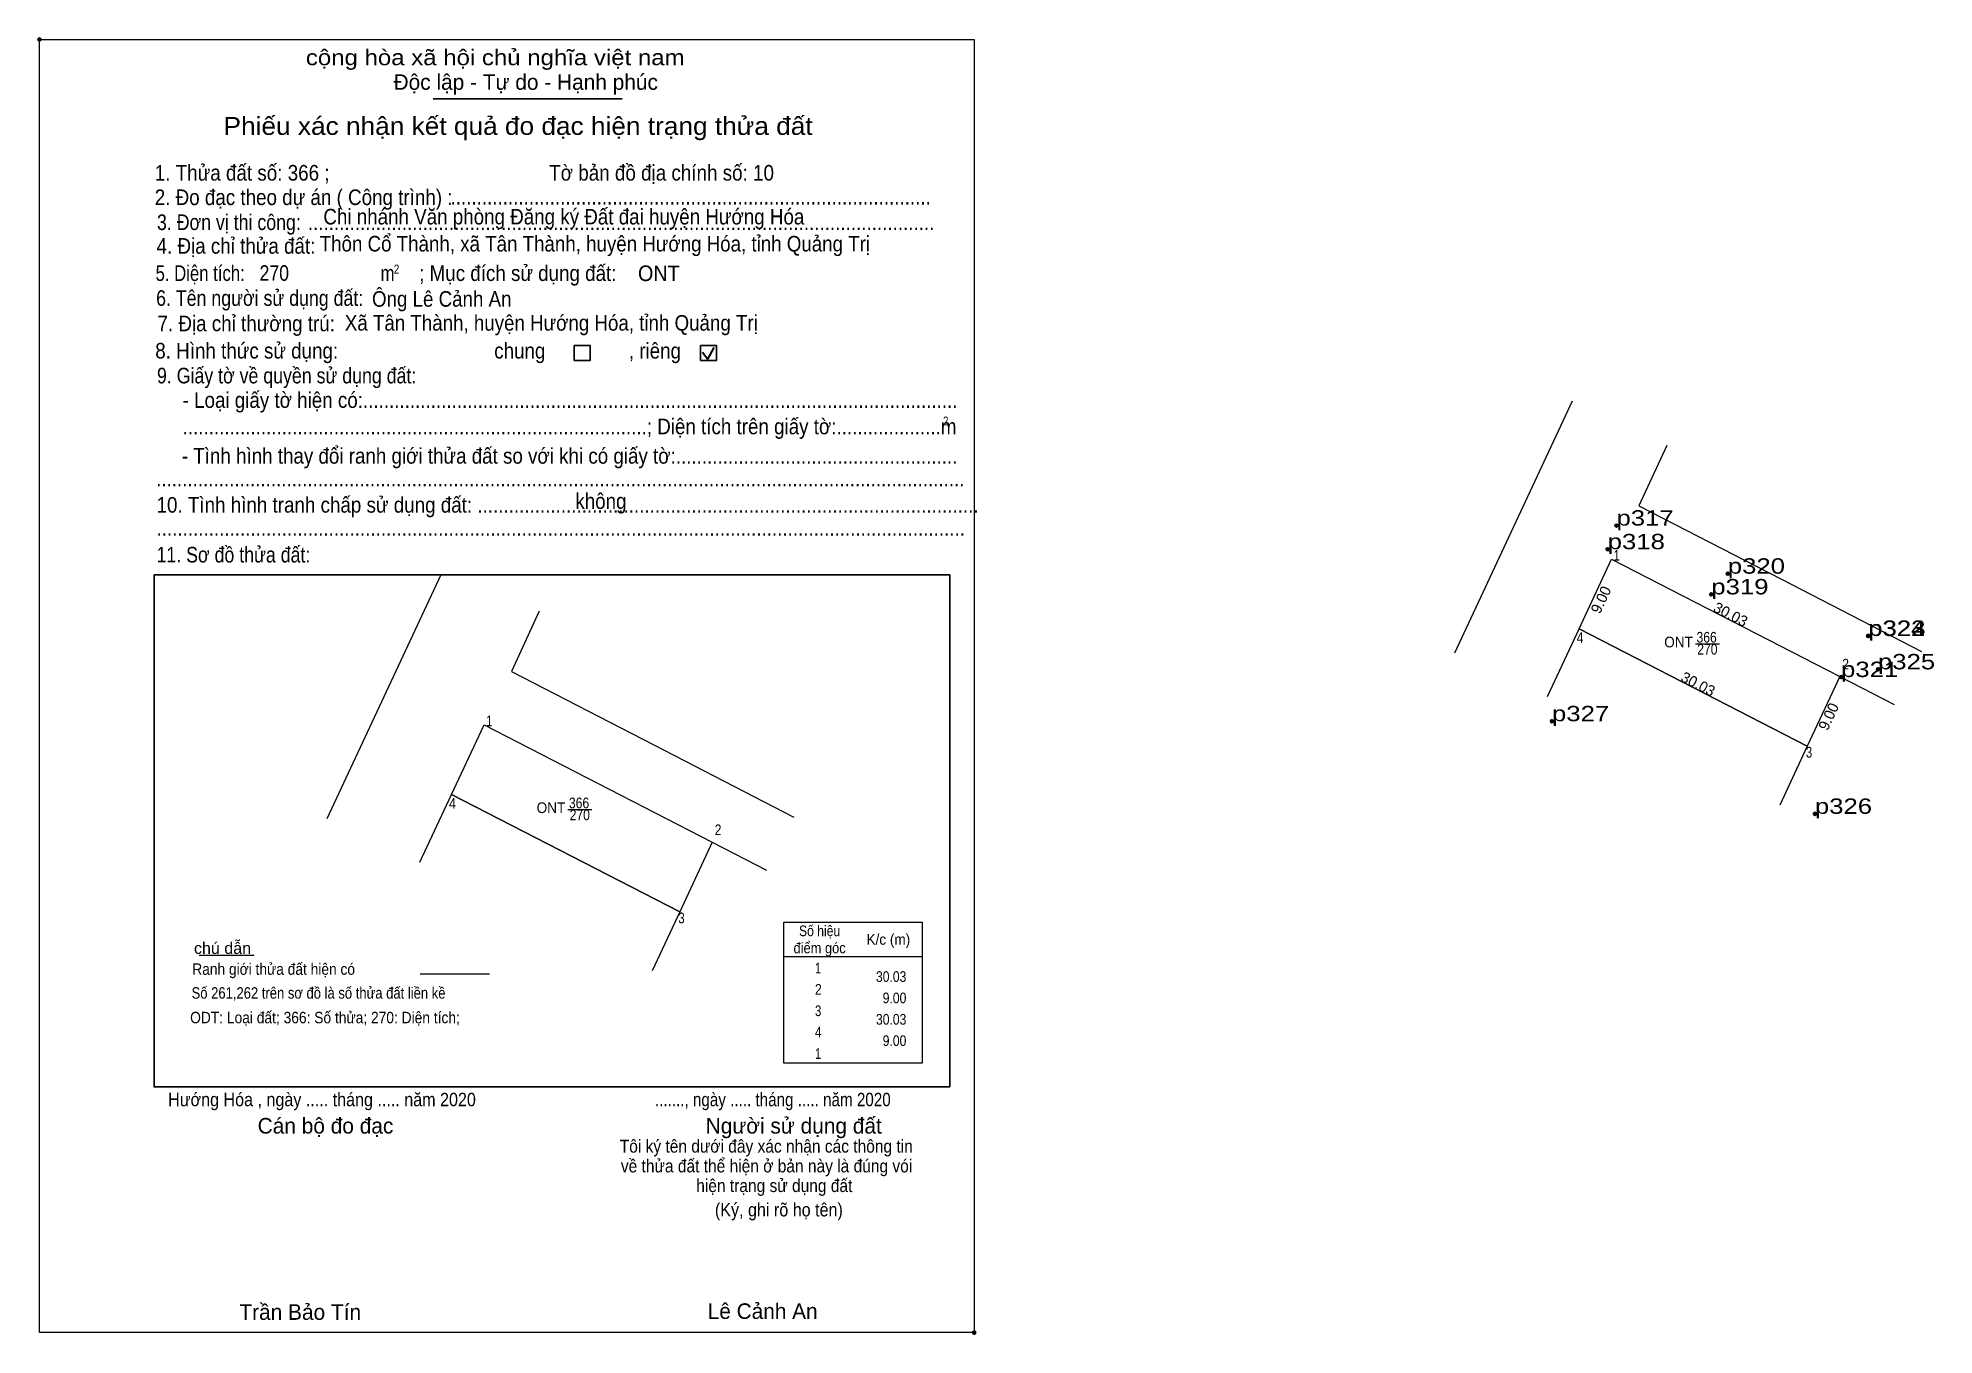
# Model space of a CAD drawing. Header units: metres. Extents: x 540036 to 540257, y 1836732 to 1836884.
import ezdxf
from ezdxf.enums import TextEntityAlignment as Align

# ---------------------------------------------------------------- set-up
doc = ezdxf.new("R2010")
doc.units = ezdxf.units.M
doc.header["$LTSCALE"] = 0.72
doc.header["$PDMODE"] = 32
doc.header["$PDSIZE"] = 0.36
for name, color, linetype, lineweight in [('1', 7, 'Continuous', 13), ('10', 7, 'Continuous', 13), ('13', 7, 'Continuous', 13), ('15', 7, 'Continuous', 13), ('17', 7, 'Continuous', 13), ('2', 7, 'Continuous', 25), ('6', 7, 'Continuous', 13), ('63', 7, 'Continuous', 13)]:
    doc.layers.add(name, color=color, linetype=linetype, lineweight=lineweight)
doc.layers.add('12', color=7, linetype='Continuous')
doc.layers.add('7', color=7, linetype='Continuous')

msp = doc.modelspace()

# ---------------------------------------------------------------- linework, layer by layer
at = {"layer": '1'}
for points in [[(540219.66, 1836822.74), (540246.36, 1836809), (540242.55, 1836800.85), (540215.85, 1836814.59)], [(540087.73, 1836803.36), (540114.43, 1836789.62), (540110.62, 1836781.47), (540083.92, 1836795.21)]]:
    msp.add_lwpolyline(points, close=True, dxfattribs=at)
at = {"layer": '10'}
for p, q in [((540215.03, 1836841.2), (540201.28, 1836811.73)), ((540082.68, 1836820.91), (540069.35, 1836792.35)), ((540215.85, 1836814.59), (540242.55, 1836800.85)), ((540246.36, 1836809), (540252.72, 1836805.73)), ((540083.92, 1836795.21), (540110.62, 1836781.47)), ((540114.43, 1836789.62), (540120.79, 1836786.35))]:
    msp.add_line(p, q, dxfattribs=at)
for points in [[(540226.11, 1836836.04), (540222.86, 1836828.96), (540239.53, 1836820.38), (540255.92, 1836811.94)], [(540094.18, 1836816.66), (540090.93, 1836809.58), (540107.6, 1836801), (540123.99, 1836792.56)]]:
    msp.add_lwpolyline(points, dxfattribs=at)
at = {"layer": '13'}
for p, q in [((540229.46, 1836812.81), (540232.28, 1836812.81)), ((540097.53, 1836793.43), (540100.35, 1836793.43))]:
    msp.add_line(p, q, dxfattribs=at)
at = {"layer": '15'}
for p, q in [((540212.16, 1836806.65), (540215.86, 1836814.58)), ((540242.55, 1836800.85), (540239.34, 1836793.97)), ((540080.23, 1836787.27), (540083.93, 1836795.2)), ((540110.62, 1836781.47), (540107.41, 1836774.59))]:
    msp.add_line(p, q, dxfattribs=at)
for points in [[(540215.85, 1836814.59), (540219.66, 1836822.74), (540246.36, 1836809), (540242.55, 1836800.85)], [(540083.92, 1836795.21), (540087.73, 1836803.36), (540114.43, 1836789.62), (540110.62, 1836781.47)]]:
    msp.add_lwpolyline(points, dxfattribs=at)
at = {"layer": '17'}
msp.add_line((540054.38, 1836776.4), (540060.83, 1836776.4), dxfattribs=at)
at = {"layer": '2'}
for p, q in [((540081.77, 1836876.58), (540103.89, 1836876.58)), ((540049.12, 1836820.91), (540142.22, 1836820.91)), ((540142.22, 1836820.91), (540142.22, 1836760.99))]:
    msp.add_line(p, q, dxfattribs=at)
at = {"layer": '2', "lineweight": 35}
for p, q in [((540113.9, 1836846.13), (540114.66, 1836847.48)), ((540113.28, 1836846.94), (540113.9, 1836846.13))]:
    msp.add_line(p, q, dxfattribs=at)
at = {"layer": '2', "lineweight": 13}
msp.add_lwpolyline([(540035.71, 1836883.52), (540145.07, 1836883.52), (540145.07, 1836732.26), (540035.71, 1836732.26)], close=True, dxfattribs=at)
at = {"layer": '2'}
for points in [[(540098.28, 1836847.72), (540100.16, 1836847.72), (540100.16, 1836845.97), (540098.28, 1836845.97)], [(540113.06, 1836847.72), (540114.94, 1836847.72), (540114.94, 1836845.97), (540113.06, 1836845.97)]]:
    msp.add_lwpolyline(points, close=True, dxfattribs=at)
msp.add_lwpolyline([(540142.22, 1836760.99), (540049.12, 1836760.99), (540049.12, 1836820.91)], dxfattribs=at)
for p in [(540035.71, 1836883.52), (540145.07, 1836732.26)]:
    msp.add_point(p, dxfattribs=at)
at = {"layer": '6'}
msp.add_line((540080.24, 1836774.22), (540088.38, 1836774.22), dxfattribs=at)
at = {"layer": '63'}
for points in [[(540131.2, 1836763.76), (540122.8, 1836763.76), (540122.8, 1836780.26), (540131.2, 1836780.26)], [(540131.2, 1836780.26), (540139, 1836780.26), (540139, 1836763.76), (540131.2, 1836763.76)], [(540122.8, 1836776.26), (540131.2, 1836776.26), (540139, 1836776.26)]]:
    msp.add_lwpolyline(points, dxfattribs=at)
at = {"layer": '7'}
for p in [(540220.23, 1836826.66), (540219.2, 1836823.89), (540233.25, 1836821.03), (540231.32, 1836818.61), (540249.67, 1836813.76), (540249.68, 1836813.74), (540249.69, 1836813.76), (540250.82, 1836809.84), (540246.5, 1836808.94), (540212.68, 1836803.77), (540243.44, 1836792.94)]:
    msp.add_point(p, dxfattribs=at)

# ---------------------------------------------------------------- texts
at = {"layer": '12', "width": 1.25}
for s, p in [('p317', (540220.23, 1836826.66)), ('p318', (540219.2, 1836823.89)), ('p320', (540233.25, 1836821.03)), ('p319', (540231.32, 1836818.61)), ('p322', (540249.67, 1836813.76)), ('p324', (540249.68, 1836813.74)), ('p323', (540249.69, 1836813.76)), ('p321', (540246.5, 1836808.94)), ('p325', (540250.82, 1836809.84)), ('p327', (540212.68, 1836803.77)), ('p326', (540243.44, 1836792.94))]:
    msp.add_text(s, height=1.8, dxfattribs=at).set_placement(p)
at = {"layer": '13'}
for s, width, p in [('366', 0.85, (540230.775, 1836812.97)), ('ONT', 0.95, (540227.49, 1836812.41)), ('270', 0.85, (540230.86, 1836811.57)), ('ONT', 0.95, (540095.56, 1836793.03)), ('366', 0.85, (540098.845, 1836793.59)), ('270', 0.85, (540098.93, 1836792.19))]:
    msp.add_text(s, height=1.25, dxfattribs=dict(at, width=width)).set_placement(p, align=Align.CENTER)
at = {"layer": '2'}
for s, height, width, p in [('cộng hòa xã hội chủ nghĩa việt nam', 1.825, 1.15, (540066.88, 1836880.51)), ('1. Thửa đất số: 366 ;                                          Tờ bản đồ địa chính số: 10', 1.83, 0.9, (540049.2, 1836867.01)), ('2. Đo đạc theo dự án ( Công trình) : ', 1.827, 0.9, (540049.2, 1836864.15)), ('3. Đơn vị thi công:', 1.827, 0.85, (540049.46, 1836861.23)), ('Chi nhánh Văn phòng Đăng ký Đất đai huyện Hướng Hóa', 1.825, 0.9, (540068.93, 1836861.88)), ('............................................................................................', 1.827, 0.9, (540083.8, 1836864.21)), ('........................................................................................................................', 1.827, 0.9, (540067.11, 1836861.23)), ('Thôn Cổ Thành, xã Tân Thành, huyện Hướng Hóa, tỉnh Quảng Trị', 1.82, 0.9, (540068.5, 1836858.72)), ('4. Địa chỉ thửa đất:', 1.827, 0.9, (540049.41, 1836858.46)), ('5. Diện tích:', 1.827, 0.8, (540049.3, 1836855.27)), ('270', 1.82, 0.85, (540061.46, 1836855.29)), ('m', 1.825, 0.8, (540075.62, 1836855.27)), ('2', 1.043, 0.8, (540077.18, 1836856.14)), ('; Mục đích sử dụng đất:', 1.825, 0.9, (540080.14, 1836855.27)), ('ONT', 1.82, 0.95, (540105.74, 1836855.26)), ('6. Tên người sử dụng đất:', 1.827, 0.85, (540049.36, 1836852.36)), ('Ông Lê Cảnh An', 1.82, 0.9, (540074.62, 1836852.26)), ('7. Địa chỉ thường trú:', 1.827, 0.9, (540049.52, 1836849.39)), ('Xã Tân Thành, huyện Hướng Hóa, tỉnh Quảng Trị', 1.82, 0.9, (540071.44, 1836849.46)), ('8. Hình thức sử dụng:', 1.827, 0.9, (540049.26, 1836846.2)), ('chung                , riêng', 1.825, 0.9, (540088.92, 1836846.2)), ('9. Giấy tờ về quyền sử dụng đất:', 1.827, 0.85, (540049.46, 1836843.29)), ('     - Loại giấy tờ hiện có:..................................................................................................................', 1.825, 0.9, (540049.41, 1836840.43)), ('     .........................................................................................; Diện tích trên giấy tờ:....................m', 1.825, 0.9, (540049.41, 1836837.34)), ('2', 1.043, 0.8, (540141.44, 1836838.37)), ('     - Tình hình thay đổi ranh giới thửa đất so với khi có giấy tờ:......................................................', 1.825, 0.9, (540049.31, 1836833.9)), ('...........................................................................................................................................................', 1.825, 0.9, (540049.36, 1836831.25)), ('10. Tình hình tranh chấp sử dụng đất: ................................................................................................', 1.827, 0.9, (540049.41, 1836828.17)), ('không', 1.825, 0.9, (540098.41, 1836828.61)), ('...........................................................................................................................................................', 1.825, 0.9, (540049.41, 1836825.47)), ('11. Sơ đồ thửa đất:', 1.827, 0.85, (540049.41, 1836822.34)), ('Hướng Hóa , ngày ..... tháng ..... năm 2020', 1.565, 0.9, (540050.77, 1836758.74)), ('......., ngày ..... tháng ..... năm 2020', 1.565, 0.85, (540107.72, 1836758.74)), ('(Ký, ghi rõ họ tên)', 1.565, 0.9, (540114.74, 1836745.85))]:
    msp.add_text(s, height=height, dxfattribs=dict(at, width=width)).set_placement(p)
for s, height, p in [('Độc lập - Tự do - Hạnh phúc', 1.825, (540077.14, 1836877.63)), ('Cán bộ đo đạc', 1.825, (540061.24, 1836755.54)), ('Người sử dụng đất', 1.825, (540113.66, 1836755.54)), ('Trần Bảo Tín', 1.825, (540059.1, 1836733.75)), ('Lê Cảnh An', 1.82, (540113.9, 1836733.86))]:
    msp.add_text(s, height=height, dxfattribs=at).set_placement(p)
for s, height, width, p in [('Phiếu xác nhận kết quả đo đạc hiện trạng thửa đất', 2.086, 1.1, (540091.71, 1836872.36)), ('Tôi ký tên dưới đây xác nhận các thông tin', 1.508, 0.9, (540120.75, 1836753.31)), ('về thửa đất thể hiện ở bản này là đúng vói', 1.508, 0.9, (540120.785, 1836751)), ('hiện trạng sử dụng đất', 1.508, 0.9, (540121.69, 1836748.7))]:
    msp.add_text(s, height=height, dxfattribs=dict(at, width=width)).set_placement(p, align=Align.CENTER)
msp.add_text('.', height=0.522, dxfattribs=at).set_placement((540145.046, 1836731.97), align=Align.CENTER)
at = {"layer": '6'}
for s, height, width, p in [('chú dẫn', 1.337, 1.05, (540053.79, 1836776.56)), ('Ranh giới thửa đất hiện có ', 1.337, 0.9, (540053.59, 1836774.11)), ('Số 261,262 trên sơ đồ là số thửa đất liền kề', 1.34, 0.85, (540053.51, 1836771.32)), ('ODT: Loại đất; 366: Số thửa; 270: Diện tích;', 1.34, 0.9, (540053.34, 1836768.44))]:
    msp.add_text(s, height=height, dxfattribs=dict(at, width=width)).set_placement(p)
at = {"layer": '63'}
for s, width, p in [(' 1', 0.75, (540220.61, 1836822.56)), (' 4', 0.85, (540216.36, 1836812.92)), (' 2', 0.85, (540247.43, 1836809.83)), (' 1', 0.75, (540088.68, 1836803.18)), (' 3', 0.8, (540243.13, 1836799.52)), (' 4', 0.85, (540084.43, 1836793.54)), (' 2', 0.85, (540115.5, 1836790.45)), (' 3', 0.8, (540111.2, 1836780.14)), ('30.03', 0.85, (540137.14, 1836773.28)), ('9.00', 0.85, (540137.14, 1836770.78)), ('30.03', 0.85, (540137.14, 1836768.28)), ('9.00', 0.85, (540137.14, 1836765.78))]:
    msp.add_text(s, height=1.25, dxfattribs=dict(at, width=width)).set_placement(p, align=Align.RIGHT)
for s, rotation, p in [('9.00', 64.945, (540218.98, 1836817.72)), ('30.03', 332.769, (540233.299, 1836815.718)), ('30.03', 332.769, (540229.489, 1836807.568)), ('9.00', 64.945, (540245.61, 1836804.06))]:
    msp.add_text(s, height=1.25, rotation=rotation, dxfattribs=at).set_placement(p, align=Align.CENTER)
for s, width, p in [('Số hiệu', 0.85, (540126.99, 1836778.63)), ('K/c (m)', 0.95, (540135.035, 1836777.63)), ('điểm góc', 0.9, (540126.99, 1836776.63)), (' 1', 0.75, (540126.64, 1836774.28)), (' 2', 0.85, (540126.645, 1836771.78)), (' 3', 0.8, (540126.635, 1836769.28)), (' 4', 0.85, (540126.64, 1836766.78)), (' 1', 0.75, (540126.64, 1836764.28))]:
    msp.add_text(s, height=1.25, dxfattribs=dict(at, width=width)).set_placement(p, align=Align.CENTER)

doc.saveas('drawing.dxf')
